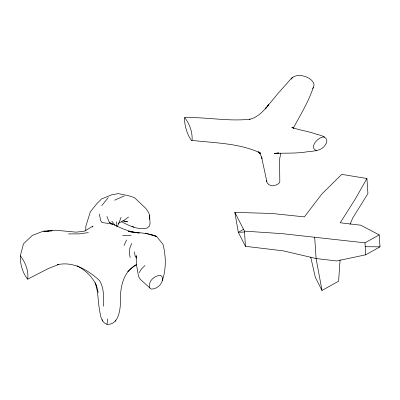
<?xml version="1.0" encoding="UTF-8"?>
<svg xmlns="http://www.w3.org/2000/svg" width="400" height="400" viewBox="0 0 400 400"><rect width="100%" height="100%" fill="white"/><g stroke="black" fill="none" stroke-linecap="round" stroke-linejoin="round"><path stroke-width="0.6" d="M85.765 230.895L85.845 226.25L90.35 211.81L97.085 203.36L101.585 198.955L111.615 194.845L118.24 193.615L128.335 195.64L134.5 197.64L145.885 208.49L148.45 212.25L149.57 215.06L150.05 223.34L149.48 226.005L147.295 227.98C138.355 230.385 129.42 225.755 121.635 221.825M149.475 219.32L149.57 215.06M103.43 306.245C103.675 297.595 104.27 288.125 99.45 280.495C88.255 270.225 73.315 261.06 57.525 264.7L58.65 264.51L48.22 268.6L27.64 279.165C22.5 272.98 20.115 263.805 20.32 255.83L23.48 243.825L32.33 235.425L43.49 231.085L52.065 230.715M340.09 259.96L338.595 281.185L322.005 290.45L315.325 277.355L310.725 257.045M136.235 264.69C122.65 272.025 119.88 288.475 120.495 302.53C120.115 310.99 118.25 325.03 107.005 324.35L107.745 318.92M162.21 280.96L162.705 278.515L161.985 276.52L160.57 275.4C154.53 275.305 147.515 281.65 149.86 287.965L151.315 289.08C156.09 289.16 160.865 285.505 162.21 280.96C166.305 269.1 166.055 256.435 163.01 244.365L156.645 236.46C147.615 232.64 137.845 232.88 128.31 231.51L139.165 233.01M115.415 321.24L115.685 320.035M280.77 153.15L279.565 159.485L279.815 181.855L279.395 182.75A9.56 4.575 -3.8 0 1 275.955 185.065L272.815 185.765L271.285 185.7L268.725 184.6L267.1 182.715L261.545 156.965L262.055 158.43L260.245 154.11L258.925 152.045L260.08 153.78L258.845 152.41M121.13 217.33L117.385 226.625M131.67 243.37L129.905 247.93L129.335 252.945L130.165 257.635M291.145 79.18C295.665 71.825 312.765 76.46 314.095 84.805C309.65 99.995 301.04 113.69 293.61 127.595M350.04 224.37L352.67 218.12L367.925 193.585L366.92 178.505L341.74 174.36L321.94 193.915L304.38 216.88L271.675 213.455L234.86 212.39L238.315 232.315L245.46 246.33L283.11 250.825L316.095 258.535L336.57 260.955L365.765 254.8L380 246.845L379.205 234.89L360.71 225.2L340.24 222.78L355.09 199.37L366.92 178.505M124.045 245.495L126.535 239.98M27.64 279.165C29 271.175 25.235 262.09 20.32 255.83M139.185 272.625L141.605 268.835L144.97 265.535M265.19 108.92L268.7 104.755L265.19 108.92L266.465 107.42C261.865 112.74 256.39 117.98 249.235 119.37L250.095 119.2C228.355 121.67 206.495 116.935 184.655 117.65L184.37 118.03C184.68 125.755 186.865 133.93 191.33 140.305C214.465 143.1 238.91 142.91 260.41 153.015L258.05 151.835L260.185 153.495L258.875 152.34M267.44 106.255L277.755 93.74L292.38 77.265M101.74 205.615L108.255 197.645M312.59 88.515L313.49 87.44M92.19 226.975L93 226.11L84.245 231.255L76.08 232.155L55.39 230.195L43.755 231.595L49.145 231.115M191.775 140.455L192.095 140.155C192.585 132.31 189.62 123.615 184.655 117.65M127.7 271.715L132.805 267.18L136.395 264.845M128.57 217.05L124.435 220L118.07 223.575M243.695 229.275L238.315 232.315L244.475 232.02M234.86 212.39L244.45 231.13L281.965 233.635L364.97 242.84L379.205 234.89M114.59 200.21L124.36 195.87M277.535 153L274.71 153.68L278.94 153.015M278.855 153.02L274.185 153.455C285.035 152.86 295.955 153.655 306.735 151.86C313.185 150.93 321.19 151.37 325.19 145.11C330.24 138.23 322.725 135.615 317.06 134.455C309 131.33 300.32 130.41 292.2 127.55L293.87 128.25L291.91 127.155L292.645 127.81M88.375 232.59L79.01 233.885L68.51 233.91M50.34 231.01L52.135 230.85M122.65 235.31L131.145 235.35M365.215 246.705L380 246.845M324.655 137.075C318.86 135.69 308.05 147.905 316.665 150.545M139.23 232.985C128.55 231.985 118.705 227.245 109.315 222.335L106.91 216.44M111.405 223.955L112.71 224.16L101.85 222.455L100.52 220.31L99.475 214.03M122.89 221.025L127.6 221.84L124.155 220.925M145.125 233.13L156.645 236.46L149.795 234.315M107.005 324.35C100.125 322.02 100.32 313.09 99.055 307.115C97.99 298.97 97.935 290.615 95.19 282.785L96.82 286.885L98.215 292.54M131.98 226.155L133.98 227.21M77.02 265.76C85.7 270.325 93.475 277.465 96.82 286.885M109.315 222.335L110.735 223.39M149.86 287.965L140.26 279.29L138.54 276.395L136.34 263.885L136.18 255.415M292.005 127.17L292.69 127.815M136.755 258.16L135.17 256.32L134.45 251.79M111.815 221.115L114.99 225.39M136.315 256.015L136.595 257.225M102.415 319.615L102.725 321.215M322.005 290.45L316.095 258.535L314.67 237.06M364.97 242.84L365.765 254.8M244.45 231.13L245.46 246.33M266.715 180.66L266.73 181.67M116.695 221.735L116.735 226.46"/></g></svg>
